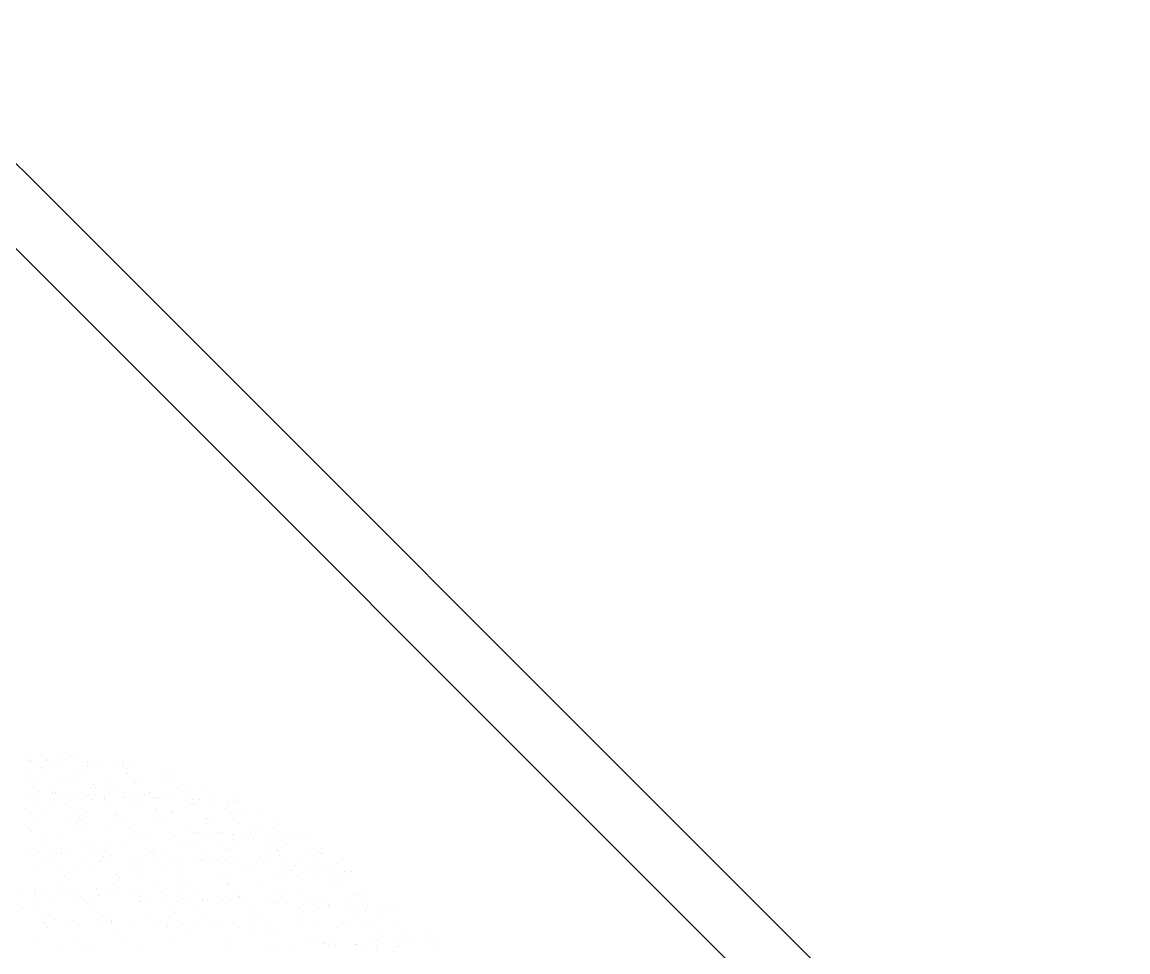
# Model space of a CAD drawing. Header units: millimetres. Extents: x 235 to 418, y 139 to 274.
# Drawn here: x 342.43 to 347.91, y 220.93 to 225.54 of the extents above; entities that cross this region are included whole.
import ezdxf

# ---------------------------------------------------------------- set-up
doc = ezdxf.new("R2010")
doc.units = ezdxf.units.MM
doc.header["$LTSCALE"] = 0.01
for name, color, linetype, lineweight in [('muros bajos', 42, 'Continuous', 18), ('puertas', 2, 'Continuous', 9), ('punto delgado', 4, 'Continuous', 0)]:
    doc.layers.add(name, color=color, linetype=linetype, lineweight=lineweight)

# ---------------------------------------------------------------- blocks, each defined once
blk = doc.blocks.new('A$C329661E2')
at = {"layer": 'puertas'}
for p, q in [((2.7279, 4.2341), (2.7279, 4.2341)), ((2.7312, 4.2073), (2.7312, 4.2073)), ((2.7424, 4.2036), (2.7424, 4.2036)), ((2.7925, 4.2049), (2.7925, 4.2049)), ((2.7981, 4.2108), (2.7981, 4.2108)), ((2.816, 4.204), (2.816, 4.204)), ((2.8406, 4.2142), (2.8406, 4.2142)), ((2.8527, 4.2025), (2.8527, 4.2025)), ((2.8816, 4.2196), (2.8816, 4.2196)), ((2.8885, 4.2107), (2.8885, 4.2107)), ((2.9139, 4.2001), (2.9139, 4.2001)), ((2.9374, 4.1992), (2.9374, 4.1992)), ((2.9605, 4.198), (2.9605, 4.198)), ((2.9741, 4.1978), (2.9741, 4.1978)), ((3.0354, 4.1954), (3.0354, 4.1954)), ((2.7386, 4.1634), (2.7386, 4.1634)), ((2.7492, 4.1948), (2.7492, 4.1948)), ((2.7804, 4.1825), (2.7804, 4.1825)), ((2.8961, 4.1641), (2.8961, 4.1641)), ((2.9208, 4.169), (2.9208, 4.169)), ((2.9356, 4.1875), (2.9356, 4.1875)), ((3.0589, 4.1945), (3.0589, 4.1945)), ((3.0601, 4.185), (3.0601, 4.185)), ((3.073, 4.1642), (3.073, 4.1642)), ((3.0762, 4.1797), (3.0762, 4.1797)), ((3.0955, 4.1931), (3.0955, 4.1931)), ((3.189, 4.1598), (3.189, 4.1598)), ((2.7161, 4.1486), (2.7161, 4.1486)), ((2.7552, 4.1484), (2.7552, 4.1484)), ((2.7816, 4.153), (2.7816, 4.153)), ((2.8288, 4.1287), (2.8288, 4.1287)), ((2.876, 4.1401), (2.876, 4.1401)), ((2.8926, 4.1251), (2.8926, 4.1251)), ((2.9579, 4.1212), (2.9579, 4.1212)), ((3.0089, 4.1442), (3.0089, 4.1442)), ((3.0971, 4.1372), (3.0971, 4.1372)), ((3.104, 4.1284), (3.104, 4.1284)), ((3.1288, 4.1281), (3.1288, 4.1281)), ((3.2104, 4.1409), (3.2104, 4.1409)), ((3.2364, 4.1532), (3.2364, 4.1532)), ((3.2432, 4.1443), (3.2432, 4.1443)), ((2.7166, 4.0928), (2.7166, 4.0928)), ((2.7532, 4.0914), (2.7532, 4.0914)), ((2.7686, 4.097), (2.7686, 4.097)), ((2.8145, 4.089), (2.8145, 4.089)), ((2.8148, 4.0942), (2.8148, 4.0942)), ((2.8186, 4.1052), (2.8186, 4.1052)), ((2.8255, 4.0964), (2.8255, 4.0964)), ((2.838, 4.0881), (2.838, 4.0881)), ((2.8747, 4.0867), (2.8747, 4.0867)), ((2.9359, 4.0843), (2.9359, 4.0843)), ((2.9487, 4.1125), (2.9487, 4.1125)), ((2.9594, 4.0834), (2.9594, 4.0834)), ((2.9647, 4.1124), (2.9647, 4.1124)), ((2.9961, 4.082), (2.9961, 4.082)), ((3.0135, 4.1168), (3.0135, 4.1168)), ((3.03, 4.1018), (3.03, 4.1018)), ((3.0644, 4.0942), (3.0644, 4.0942)), ((3.1363, 4.0866), (3.1363, 4.0866)), ((3.1509, 4.0935), (3.1509, 4.0935)), ((3.2445, 4.1098), (3.2445, 4.1098)), ((3.2756, 4.1026), (3.2756, 4.1026)), ((3.3479, 4.1176), (3.3479, 4.1176)), ((3.3573, 4.0899), (3.3573, 4.0899)), ((2.7553, 4.0468), (2.7553, 4.0468)), ((2.817, 4.0432), (2.817, 4.0432)), ((2.8578, 4.0546), (2.8578, 4.0546)), ((2.8843, 4.0787), (2.8843, 4.0787)), ((2.9523, 4.0709), (2.9523, 4.0709)), ((2.9971, 4.0706), (2.9971, 4.0706)), ((2.9971, 4.0588), (2.9971, 4.0588)), ((3.0574, 4.0796), (3.0574, 4.0796)), ((3.0809, 4.0787), (3.0809, 4.0787)), ((3.0897, 4.0476), (3.0897, 4.0476)), ((3.117, 4.0426), (3.117, 4.0426)), ((3.1175, 4.0772), (3.1175, 4.0772)), ((3.1675, 4.0785), (3.1675, 4.0785)), ((3.1772, 4.0743), (3.1772, 4.0743)), ((3.1788, 4.0748), (3.1788, 4.0748)), ((3.2023, 4.0739), (3.2023, 4.0739)), ((3.239, 4.0725), (3.239, 4.0725)), ((3.2883, 4.0702), (3.2883, 4.0702)), ((3.2971, 4.0582), (3.2971, 4.0582)), ((3.3002, 4.0701), (3.3002, 4.0701)), ((3.3049, 4.0552), (3.3049, 4.0552)), ((3.3126, 4.0548), (3.3126, 4.0548)), ((3.3194, 4.046), (3.3194, 4.046)), ((3.3237, 4.0692), (3.3237, 4.0692)), ((3.3604, 4.0678), (3.3604, 4.0678)), ((3.4217, 4.0654), (3.4217, 4.0654)), ((3.4257, 4.0469), (3.4257, 4.0469)), ((3.4452, 4.0645), (3.4452, 4.0645)), ((3.4518, 4.0708), (3.4518, 4.0708)), ((3.4587, 4.0619), (3.4587, 4.0619)), ((2.7185, 4.0387), (2.7185, 4.0387)), ((2.7568, 4.0115), (2.7568, 4.0115)), ((2.7719, 4.0318), (2.7719, 4.0318)), ((2.8927, 4.0235), (2.8927, 4.0235)), ((2.9093, 4.0085), (2.9093, 4.0085)), ((2.9369, 4.0271), (2.9369, 4.0271)), ((3.0341, 4.0229), (3.0341, 4.0229)), ((3.0409, 4.014), (3.0409, 4.014)), ((3.0526, 4.0087), (3.0526, 4.0087)), ((3.1733, 4.0388), (3.1733, 4.0388)), ((3.1802, 4.03), (3.1802, 4.03)), ((3.2271, 4.0243), (3.2271, 4.0243)), ((3.2327, 4.0243), (3.2327, 4.0243)), ((3.3455, 4.0044), (3.3455, 4.0044)), ((3.3518, 4.0042), (3.3518, 4.0042)), ((3.4128, 4.0399), (3.4128, 4.0399)), ((3.4423, 4.0318), (3.4423, 4.0318)), ((3.491, 4.0202), (3.491, 4.0202)), ((3.5256, 4.02), (3.5256, 4.02)), ((3.5797, 4.0085), (3.5797, 4.0085)), ((2.7321, 3.9699), (2.7321, 3.9699)), ((2.8597, 3.9864), (2.8597, 3.9864)), ((2.8992, 3.9891), (2.8992, 3.9891)), ((2.9074, 3.9785), (2.9074, 3.9785)), ((2.9127, 3.9974), (2.9127, 3.9974)), ((2.9326, 3.9794), (2.9326, 3.9794)), ((3.0301, 4.0002), (3.0301, 4.0002)), ((3.0776, 3.9695), (3.0776, 3.9695)), ((3.1654, 3.9888), (3.1654, 3.9888)), ((3.2125, 3.9882), (3.2125, 3.9882)), ((3.2853, 3.9727), (3.2853, 3.9727)), ((3.3645, 4.001), (3.3645, 4.001)), ((3.4654, 3.9883), (3.4654, 3.9883)), ((3.502, 3.9777), (3.502, 3.9777)), ((3.5281, 3.9724), (3.5281, 3.9724)), ((3.5811, 3.9699), (3.5811, 3.9699)), ((2.7403, 3.9593), (2.7403, 3.9593)), ((2.7789, 3.9439), (2.7789, 3.9439)), ((2.8393, 3.9424), (2.8393, 3.9424)), ((2.9462, 3.9284), (2.9462, 3.9284)), ((2.995, 3.9625), (2.995, 3.9625)), ((3.0975, 3.9514), (3.0975, 3.9514)), ((3.1134, 3.9475), (3.1134, 3.9475)), ((3.1389, 3.9432), (3.1389, 3.9432)), ((3.2425, 3.9415), (3.2425, 3.9415)), ((3.305, 3.9536), (3.305, 3.9536)), ((3.3222, 3.9543), (3.3222, 3.9543)), ((3.3457, 3.9534), (3.3457, 3.9534)), ((3.3824, 3.9519), (3.3824, 3.9519)), ((3.3888, 3.9565), (3.3888, 3.9565)), ((3.3957, 3.9476), (3.3957, 3.9476)), ((3.401, 3.9544), (3.401, 3.9544)), ((3.4424, 3.9303), (3.4424, 3.9303)), ((3.4437, 3.9495), (3.4437, 3.9495)), ((3.4672, 3.9486), (3.4672, 3.9486)), ((3.5038, 3.9472), (3.5038, 3.9472)), ((3.5138, 3.9345), (3.5138, 3.9345)), ((3.5349, 3.9636), (3.5349, 3.9636)), ((3.5651, 3.9448), (3.5651, 3.9448)), ((3.5886, 3.9439), (3.5886, 3.9439)), ((3.6253, 3.9425), (3.6253, 3.9425)), ((3.6394, 3.9544), (3.6394, 3.9544)), ((3.6865, 3.9401), (3.6865, 3.9401)), ((3.7065, 3.9378), (3.7065, 3.9378)), ((2.7791, 3.9092), (2.7791, 3.9092)), ((2.9228, 3.9245), (2.9228, 3.9245)), ((3.0042, 3.9144), (3.0042, 3.9144)), ((3.0616, 3.9025), (3.0616, 3.9025)), ((3.1578, 3.8902), (3.1578, 3.8902)), ((3.2624, 3.9234), (3.2624, 3.9234)), ((3.2777, 3.9212), (3.2777, 3.9212)), ((3.3249, 3.9094), (3.3249, 3.9094)), ((3.3331, 3.8988), (3.3331, 3.8988)), ((3.4074, 3.9135), (3.4074, 3.9135)), ((3.413, 3.8973), (3.413, 3.8973)), ((3.4273, 3.8955), (3.4273, 3.8955)), ((3.459, 3.9153), (3.459, 3.9153)), ((3.5673, 3.9218), (3.5673, 3.9218)), ((3.5799, 3.907), (3.5799, 3.907)), ((3.5964, 3.892), (3.5964, 3.892)), ((3.6337, 3.9183), (3.6337, 3.9183)), ((3.7435, 3.89), (3.7435, 3.89)), ((3.7494, 3.9), (3.7494, 3.9)), ((2.7273, 3.8854), (2.7273, 3.8854)), ((2.7678, 3.8855), (2.7678, 3.8855)), ((2.7877, 3.8674), (2.7877, 3.8674)), ((2.8009, 3.8826), (2.8009, 3.8826)), ((2.8235, 3.8519), (2.8235, 3.8519)), ((2.829, 3.8815), (2.829, 3.8815)), ((2.8455, 3.8838), (2.8455, 3.8838)), ((2.873, 3.8798), (2.873, 3.8798)), ((2.9327, 3.8575), (2.9327, 3.8575)), ((2.9466, 3.8769), (2.9466, 3.8769)), ((2.9748, 3.8758), (2.9748, 3.8758)), ((2.9808, 3.86), (2.9808, 3.86)), ((2.9907, 3.871), (2.9907, 3.871)), ((2.9989, 3.8604), (2.9989, 3.8604)), ((3.0188, 3.8741), (3.0188, 3.8741)), ((3.0923, 3.8712), (3.0923, 3.8712)), ((3.1205, 3.8701), (3.1205, 3.8701)), ((3.1645, 3.8684), (3.1645, 3.8684)), ((3.166, 3.8796), (3.166, 3.8796)), ((3.1691, 3.8864), (3.1691, 3.8864)), ((3.1969, 3.8786), (3.1969, 3.8786)), ((3.238, 3.8656), (3.238, 3.8656)), ((3.2662, 3.8645), (3.2662, 3.8645)), ((3.3102, 3.8627), (3.3102, 3.8627)), ((3.334, 3.8584), (3.334, 3.8584)), ((3.3408, 3.8593), (3.3408, 3.8593)), ((3.3837, 3.8599), (3.3837, 3.8599)), ((3.4119, 3.8588), (3.4119, 3.8588)), ((3.4559, 3.8571), (3.4559, 3.8571)), ((3.5294, 3.8542), (3.5294, 3.8542)), ((3.539, 3.8678), (3.539, 3.8678)), ((3.5576, 3.8531), (3.5576, 3.8531)), ((3.5693, 3.8845), (3.5693, 3.8845)), ((3.6043, 3.8741), (3.6043, 3.8741)), ((3.6111, 3.8652), (3.6111, 3.8652)), ((3.6821, 3.8646), (3.6821, 3.8646)), ((3.7173, 3.8837), (3.7173, 3.8837)), ((3.7338, 3.8686), (3.7338, 3.8686)), ((3.7504, 3.8812), (3.7504, 3.8812)), ((2.7647, 3.8413), (2.7647, 3.8413)), ((2.8318, 3.8412), (2.8318, 3.8412)), ((2.9086, 3.8219), (2.9086, 3.8219)), ((2.9526, 3.8395), (2.9526, 3.8395)), ((3.0377, 3.8103), (3.0377, 3.8103)), ((3.0976, 3.8296), (3.0976, 3.8296)), ((3.1175, 3.8115), (3.1175, 3.8115)), ((3.1247, 3.8406), (3.1247, 3.8406)), ((3.2048, 3.8295), (3.2048, 3.8295)), ((3.2636, 3.8186), (3.2636, 3.8186)), ((3.3719, 3.8487), (3.3719, 3.8487)), ((3.4797, 3.8373), (3.4797, 3.8373)), ((3.4989, 3.8305), (3.4989, 3.8305)), ((3.5834, 3.8105), (3.5834, 3.8105)), ((3.615, 3.8134), (3.615, 3.8134)), ((3.6219, 3.8329), (3.6219, 3.8329)), ((3.6435, 3.8235), (3.6435, 3.8235)), ((3.6473, 3.8266), (3.6473, 3.8266)), ((3.6561, 3.8378), (3.6561, 3.8378)), ((3.7085, 3.8242), (3.7085, 3.8242)), ((3.732, 3.8233), (3.732, 3.8233)), ((3.7376, 3.8145), (3.7376, 3.8145)), ((3.7687, 3.8219), (3.7687, 3.8219)), ((3.7827, 3.8394), (3.7827, 3.8394)), ((3.7935, 3.8145), (3.7935, 3.8145)), ((3.802, 3.8484), (3.802, 3.8484)), ((3.83, 3.8195), (3.83, 3.8195)), ((3.8535, 3.8186), (3.8535, 3.8186)), ((2.8314, 3.7812), (2.8314, 3.7812)), ((2.8593, 3.8025), (2.8593, 3.8025)), ((2.8706, 3.7911), (2.8706, 3.7911)), ((3.0242, 3.7745), (3.0242, 3.7745)), ((3.0475, 3.7999), (3.0475, 3.7999)), ((3.1828, 3.776), (3.1828, 3.776)), ((3.2492, 3.7722), (3.2492, 3.7722)), ((3.2625, 3.8016), (3.2625, 3.8016)), ((3.2824, 3.7835), (3.2824, 3.7835)), ((3.3989, 3.7947), (3.3989, 3.7947)), ((3.4163, 3.7913), (3.4163, 3.7913)), ((3.4246, 3.7807), (3.4246, 3.7807)), ((3.4274, 3.7736), (3.4274, 3.7736)), ((3.5428, 3.7754), (3.5428, 3.7754)), ((3.5917, 3.7999), (3.5917, 3.7999)), ((3.6638, 3.8025), (3.6638, 3.8025)), ((3.8197, 3.7917), (3.8197, 3.7917)), ((3.8266, 3.7828), (3.8266, 3.7828)), ((3.8504, 3.7946), (3.8504, 3.7946)), ((2.7097, 3.7482), (2.7097, 3.7482)), ((2.7506, 3.7387), (2.7506, 3.7387)), ((2.7537, 3.7464), (2.7537, 3.7464)), ((2.7878, 3.7456), (2.7878, 3.7456)), ((2.8273, 3.7436), (2.8273, 3.7436)), ((2.8554, 3.7425), (2.8554, 3.7425)), ((2.8995, 3.7408), (2.8995, 3.7408)), ((2.915, 3.7338), (2.915, 3.7338)), ((2.9667, 3.7574), (2.9667, 3.7574)), ((2.973, 3.7379), (2.973, 3.7379)), ((3.0012, 3.7368), (3.0012, 3.7368)), ((3.0452, 3.7351), (3.0452, 3.7351)), ((3.0821, 3.753), (3.0821, 3.753)), ((3.0903, 3.7424), (3.0903, 3.7424)), ((3.1105, 3.738), (3.1105, 3.738)), ((3.1891, 3.7465), (3.1891, 3.7465)), ((3.2574, 3.7616), (3.2574, 3.7616)), ((3.3266, 3.7567), (3.3266, 3.7567)), ((3.4473, 3.7556), (3.4473, 3.7556)), ((3.4655, 3.7347), (3.4655, 3.7347)), ((3.5924, 3.7456), (3.5924, 3.7456)), ((3.6305, 3.7498), (3.6305, 3.7498)), ((3.6816, 3.7534), (3.6816, 3.7534)), ((3.7902, 3.7629), (3.7902, 3.7629)), ((3.8589, 3.7411), (3.8589, 3.7411)), ((3.8714, 3.7438), (3.8714, 3.7438)), ((3.9059, 3.7446), (3.9059, 3.7446)), ((2.7479, 3.7147), (2.7479, 3.7147)), ((2.7561, 3.704), (2.7561, 3.704)), ((2.8077, 3.7275), (2.8077, 3.7275)), ((2.8944, 3.7193), (2.8944, 3.7193)), ((2.9232, 3.7232), (2.9232, 3.7232)), ((2.9527, 3.7176), (2.9527, 3.7176)), ((3.1158, 3.7159), (3.1158, 3.7159)), ((3.1187, 3.7322), (3.1187, 3.7322)), ((3.1469, 3.7311), (3.1469, 3.7311)), ((3.1909, 3.7294), (3.1909, 3.7294)), ((3.2499, 3.7163), (3.2499, 3.7163)), ((3.2644, 3.7265), (3.2644, 3.7265)), ((3.2926, 3.7254), (3.2926, 3.7254)), ((3.3092, 3.7027), (3.3092, 3.7027)), ((3.3366, 3.7237), (3.3366, 3.7237)), ((3.354, 3.7186), (3.354, 3.7186)), ((3.4101, 3.7209), (3.4101, 3.7209)), ((3.4383, 3.7198), (3.4383, 3.7198)), ((3.4634, 3.7306), (3.4634, 3.7306)), ((3.4823, 3.7181), (3.4823, 3.7181)), ((3.5559, 3.7152), (3.5559, 3.7152)), ((3.584, 3.7141), (3.584, 3.7141)), ((3.6008, 3.7108), (3.6008, 3.7108)), ((3.6122, 3.7276), (3.6122, 3.7276)), ((3.628, 3.7124), (3.628, 3.7124)), ((3.7016, 3.7095), (3.7016, 3.7095)), ((3.7297, 3.7084), (3.7297, 3.7084)), ((3.7573, 3.7177), (3.7573, 3.7177)), ((3.7738, 3.7067), (3.7738, 3.7067)), ((3.7772, 3.6996), (3.7772, 3.6996)), ((3.8386, 3.7092), (3.8386, 3.7092)), ((3.852, 3.7037), (3.852, 3.7037)), ((3.8755, 3.7027), (3.8755, 3.7027)), ((3.888, 3.7288), (3.888, 3.7288)), ((3.9121, 3.7013), (3.9121, 3.7013)), ((3.9734, 3.6989), (3.9734, 3.6989)), ((3.9969, 3.698), (3.9969, 3.698)), ((2.7144, 3.6905), (2.7144, 3.6905)), ((2.9618, 3.6914), (2.9618, 3.6914)), ((2.9913, 3.6666), (2.9913, 3.6666)), ((3.01, 3.6652), (3.01, 3.6652)), ((3.1469, 3.662), (3.1469, 3.662)), ((3.2328, 3.6908), (3.2328, 3.6908)), ((3.2438, 3.6767), (3.2438, 3.6767)), ((3.3357, 3.6787), (3.3357, 3.6787)), ((3.5078, 3.6733), (3.5078, 3.6733)), ((3.5189, 3.6906), (3.5189, 3.6906)), ((3.5286, 3.6728), (3.5286, 3.6728)), ((3.6749, 3.6925), (3.6749, 3.6925)), ((3.6831, 3.6819), (3.6831, 3.6819)), ((3.6838, 3.6626), (3.6838, 3.6626)), ((3.7447, 3.6914), (3.7447, 3.6914)), ((3.8836, 3.6695), (3.8836, 3.6695)), ((3.896, 3.6933), (3.896, 3.6933)), ((3.9028, 3.6845), (3.9028, 3.6845)), ((3.9476, 3.6746), (3.9476, 3.6746)), ((3.9584, 3.693), (3.9584, 3.693)), ((2.7869, 3.6532), (2.7869, 3.6532)), ((2.7872, 3.6397), (2.7872, 3.6397)), ((2.7981, 3.6255), (2.7981, 3.6255)), ((2.8245, 3.6517), (2.8245, 3.6517)), ((2.8588, 3.6371), (2.8588, 3.6371)), ((2.8832, 3.6494), (2.8832, 3.6494)), ((2.9812, 3.6456), (2.9812, 3.6456)), ((3.0188, 3.6441), (3.0188, 3.6441)), ((3.0209, 3.6511), (3.0209, 3.6511)), ((3.0774, 3.6418), (3.0774, 3.6418)), ((3.1755, 3.638), (3.1755, 3.638)), ((3.2112, 3.6293), (3.2112, 3.6293)), ((3.2131, 3.6366), (3.2131, 3.6366)), ((3.2717, 3.6343), (3.2717, 3.6343)), ((3.3273, 3.6302), (3.3273, 3.6302)), ((3.3698, 3.6305), (3.3698, 3.6305)), ((3.4073, 3.629), (3.4073, 3.629)), ((3.466, 3.6267), (3.466, 3.6267)), ((3.5183, 3.6354), (3.5183, 3.6354)), ((3.5555, 3.6414), (3.5555, 3.6414)), ((3.5641, 3.6229), (3.5641, 3.6229)), ((3.6016, 3.6214), (3.6016, 3.6214)), ((3.6675, 3.6508), (3.6675, 3.6508)), ((3.7219, 3.6318), (3.7219, 3.6318)), ((3.8028, 3.6269), (3.8028, 3.6269)), ((3.8487, 3.6346), (3.8487, 3.6346)), ((3.8891, 3.6509), (3.8891, 3.6509)), ((3.9352, 3.6427), (3.9352, 3.6427)), ((4.0069, 3.6392), (4.0069, 3.6392)), ((2.7511, 3.5804), (2.7511, 3.5804)), ((2.8961, 3.5908), (2.8961, 3.5908)), ((3.0392, 3.6053), (3.0392, 3.6053)), ((3.0727, 3.5843), (3.0727, 3.5843)), ((3.231, 3.5795), (3.231, 3.5795)), ((3.2955, 3.6099), (3.2955, 3.6099)), ((3.4311, 3.592), (3.4311, 3.592)), ((3.5192, 3.6044), (3.5192, 3.6044)), ((3.7305, 3.5889), (3.7305, 3.5889)), ((3.9335, 3.5936), (3.9335, 3.5936)), ((3.9417, 3.583), (3.9417, 3.583)), ((3.9467, 3.6075), (3.9467, 3.6075)), ((4.0189, 3.5822), (4.0189, 3.5822)), ((4.0255, 3.6039), (4.0255, 3.6039)), ((4.0421, 3.5889), (4.0421, 3.5889)), ((4.0556, 3.5807), (4.0556, 3.5807)), ((4.0624, 3.5892), (4.0624, 3.5892)), ((4.1114, 3.6109), (4.1114, 3.6109)), ((4.1183, 3.6021), (4.1183, 3.6021)), ((2.8499, 3.5587), (2.8499, 3.5587)), ((2.9226, 3.5667), (2.9226, 3.5667)), ((2.9429, 3.5546), (2.9429, 3.5546)), ((3.116, 3.5535), (3.116, 3.5535)), ((3.4162, 3.5502), (3.4162, 3.5502)), ((3.5775, 3.559), (3.5775, 3.559)), ((3.5885, 3.5448), (3.5885, 3.5448)), ((3.651, 3.5547), (3.651, 3.5547)), ((3.7043, 3.5751), (3.7043, 3.5751)), ((3.7562, 3.5694), (3.7562, 3.5694)), ((3.7664, 3.5745), (3.7664, 3.5745)), ((3.7746, 3.5638), (3.7746, 3.5638)), ((3.7773, 3.5778), (3.7773, 3.5778)), ((3.7972, 3.5597), (3.7972, 3.5597)), ((3.8002, 3.5677), (3.8002, 3.5677)), ((3.8694, 3.5669), (3.8694, 3.5669)), ((3.8737, 3.5648), (3.8737, 3.5648)), ((3.9019, 3.5637), (3.9019, 3.5637)), ((3.9422, 3.5498), (3.9422, 3.5498)), ((3.9459, 3.562), (3.9459, 3.562)), ((4.0047, 3.543), (4.0047, 3.543)), ((4.0194, 3.5592), (4.0194, 3.5592)), ((4.1169, 3.5784), (4.1169, 3.5784)), ((4.1403, 3.5774), (4.1403, 3.5774)), ((4.1506, 3.5603), (4.1506, 3.5603))]:
    blk.add_line(p, q, dxfattribs=at)

msp = doc.modelspace()

# ---------------------------------------------------------------- linework, layer by layer
at = {"layer": 'muros bajos'}
for p, q in [((342.4548, 224.7849), (390.7983, 176.4414)), ((342.2427, 224.5728), (390.7894, 176.0261))]:
    msp.add_line(p, q, dxfattribs=at)
msp.add_arc((339.9799, 222.31), 3.5, 45, 135, dxfattribs=at)

# ---------------------------------------------------------------- block references
at = {"layer": 'punto delgado', "xscale": 1.424631235263632, "yscale": 1.424631235263661, "zscale": 1.42463123526367}
msp.add_blockref('A$C329661E2', (338.5688, 215.8889), dxfattribs=at)

doc.saveas('drawing.dxf')
